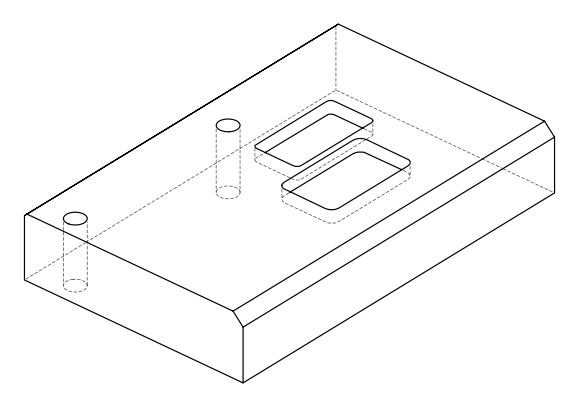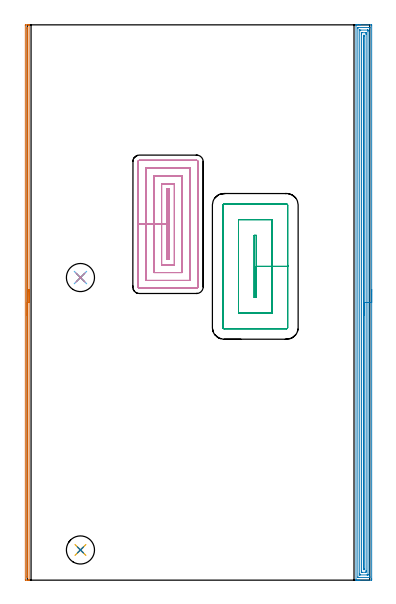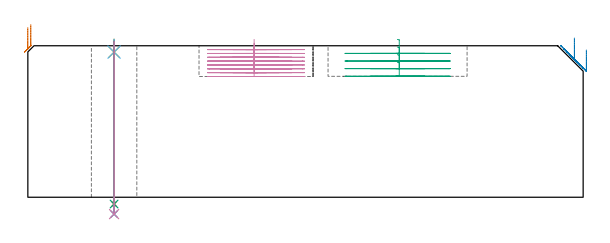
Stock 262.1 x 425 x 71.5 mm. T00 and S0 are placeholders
(PLAN: 10 operations, 7 tool changes, 47.3 min)
(1 AREA_MILL | FG_CHAMFER_SURFACE | UGT0205_001 | 6.93 min | 1787 mm3)
(2 AREA_MILL_1 | FG_CHAMFER_SURFACE_1 | UGT0205_001 | 17.2 min | 30591 mm3)
(3 MILL_RECTANGULAR_POCKET | POCKET_RECTANGULAR_STRAIGHT | UGT0201_010 | Follow Part, ap 4, ae 75% | 5.27 min | 104375 mm3)
(4 MILL_RECTANGULAR_POCKET_1 | POCKET_RECTANGULAR_STRAIGHT_1 | UGT0201_126 | Follow Part, ap 2, ae 75% | 16.53 min | 82347 mm3)
(5 SPOT_DRILL | STEP1HOLE | NXT0321_9005460120000 | 0.05 min | 169 mm3)
(6 SPOT_DRILL_1 | STEP1HOLE_1 | NXT0321_9005460120000 | 0.05 min | 178 mm3)
(7 DRILL_THROUGH_HOLE_INTO_CENTER | STEP1HOLE | NXT0301_065 | 0.31 min | 4792 mm3)
(8 DRILL_TO_ENLARGE_THROUGH_HOLE | STEP1HOLE | UGT0301_052 | 0.33 min | 20956 mm3)
(9 DRILL_THROUGH_HOLE_INTO_CENTER_1 | STEP1HOLE_1 | NXT0301_065 | 0.31 min | 4787 mm3)
(10 DRILL_TO_ENLARGE_THROUGH_HOLE_1 | STEP1HOLE_1 | UGT0301_052 | 0.33 min | 20959 mm3)
(TOOL UGT0205_001 | Chamfer Mill 20 x 3 x 45 deg. | D20 FL50 Z2)
(TOOL UGT0201_010 | End Mill 16 mm | D16 FL22 Z2)
(TOOL UGT0201_126 | Carbide End Mill 8.0 | D8 FL15 Z4)
(TOOL NXT0321_9005460120000 | NC Spot Drill, 142deg, 12mm, Carbide, Uncoated | D12 PA142 FL30 Z2)
(TOOL NXT0301_065 | Carbide Drill 9.4mm [860.1-0940-075A1-MM 2214] | D9.4 PA140 FL98 Z2)
(TOOL UGT0301_052 | Twist Drill 21.5 mm | D21.5 PA118 FL150 Z2)
(OP 1 AREA_MILL)
G17 G21 G94 G90
T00 M6
G54
G17 G0 G90 X1.4 Y222.5 S1061 M3
G43 Z81.5 H0
G94 G1 Y222.462 Z80.628 F250.
Y222.348 Z79.763
Y222.159 Z78.912
Y221.897 Z78.08
Y221.563 Z77.274
Y221.16 Z76.5
Y220.692 Z75.764
Y220.16 Z75.072
Y219.571 Z74.429
Y218.928 Z73.839
Y218.236 Z73.308
Y217.5 Z72.84
Y216.726 Z72.437
Y215.92 Z72.103
Y215.088 Z71.841
Y214.237 Z71.652
Y213.372 Z71.538
Y212.5 Z71.5
Y0.18
X1.397 Y0.01 Z71.488
X1.355 Y0.006 Z71.446
X0.949 Y0. Z71.048
X0.666 Z70.765
X-0.05 Z70.045
X-1.297 Z68.8
X-1.491 Y0.002 Z68.605
X-1.5 Y0.462 Z68.6
Y424.373
X-1.499 Y424.539 Z68.601
X-1.491 Y424.998 Z68.605
X-1.297 Y425. Z68.8
X-0.05 Z70.045
X0.666 Z70.765
X0.949 Z71.048
X1.355 Y424.994 Z71.446
X1.397 Y424.99 Z71.488
X1.4 Y424.82 Z71.5
Y212.5
X-0.014 Z70.086
X-0.015 Y2.415 Z70.085
X-0.017 Y2.381 Z70.083
X-0.05 Y2.076 Z70.05
X-0.083 Y2.415 Z70.017
X-0.085 Y2.45 Z70.015
Y422.585
X-0.083 Y422.619 Z70.017
X-0.05 Y422.924 Z70.05
X-0.017 Y422.585 Z70.083
X-0.015 Y422.55 Z70.085
X-0.014 Y212.5 Z70.086
Y211.628 Z70.124
Y210.764 Z70.238
Y209.912 Z70.426
Y209.08 Z70.689
Y208.274 Z71.023
Y207.5 Z71.425
Y206.764 Z71.894
Y206.072 Z72.425
Y205.429 Z73.015
Y204.84 Z73.658
Y204.308 Z74.35
Y203.84 Z75.086
Y203.437 Z75.859
Y203.103 Z76.665
Y202.841 Z77.497
Y202.652 Z78.349
Y202.538 Z79.214
Y202.5 Z80.086
G0 Z81.5
M5
M2
(OP 2 AREA_MILL_1)
G17 G21 G94 G90
T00 M6
G54
G17 G0 G90 X263.6 Y222.5 S1061 M3
G43 Z81.5 H0
Z69.5
G94 G1 Y222.462 Z68.628 F250.
Y222.348 Z67.763
Y222.159 Z66.912
Y221.897 Z66.08
Y221.563 Z65.274
Y221.16 Z64.5
Y220.692 Z63.764
Y220.16 Z63.072
Y219.571 Z62.429
Y218.928 Z61.84
Y218.236 Z61.308
Y217.5 Z60.84
Y216.726 Z60.437
Y215.92 Z60.103
Y215.088 Z59.841
Y214.236 Z59.652
Y213.372 Z59.538
Y212.5 Z59.5
Y1.185
X263.599 Y0.627 Z59.501
X263.597 Y0.294 Z59.502
X263.594 Y0.01 Z59.504
X263.272 Y0. Z59.825
X254.546 Z68.549
X254.024 Z69.073
X253.673 Z69.423
X253.152 Z69.944
X252.801 Z70.294
X251.864 Z71.236
X251.732 Z71.36
X251.648 Z71.443
X251.603 Y0.009 Z71.488
X251.6 Y0.18 Z71.5
Y424.82
X251.602 Y424.99 Z71.489
X251.729 Y424.997 Z71.363
X251.864 Y425. Z71.236
X252.098 Z71.001
X252.801 Z70.294
X254.024 Z69.073
X254.546 Z68.549
X255.158 Z67.938
X263.272 Z59.825
X263.537 Y424.996 Z59.561
X263.592 Y424.99 Z59.505
X263.599 Y424.932 Z59.499
X263.6 Y424.373 Z59.5
Y212.5
X262.186 Z60.914
X262.185 Y2.634 Z60.915
X262.183 Y2.415 Z60.917
X262.179 Y2.078 Z60.921
X262.169 Y2.01 Z60.931
X262.067 Y2.005 Z61.033
X261.931 Y2.001 Z61.169
X253.673 Y2. Z69.427
X253.204 Y2.001 Z69.896
X253.058 Y2.007 Z70.042
X253.03 Y2.009 Z70.07
X253.021 Y2.059 Z70.079
X253.017 Y2.193 Z70.083
X253.015 Y2.415 Z70.085
Y422.366
X253.017 Y422.585 Z70.083
X253.021 Y422.922 Z70.079
X253.031 Y422.99 Z70.069
X253.133 Y422.995 Z69.967
X253.269 Y422.999 Z69.831
X261.527 Y423. Z61.573
X261.996 Y422.999 Z61.104
X262.142 Y422.993 Z60.958
X262.17 Y422.991 Z60.93
X262.179 Y422.941 Z60.921
X262.183 Y422.807 Z60.917
X262.185 Y422.585 Z60.915
X262.186 Y212.5 Z60.914
X260.772 Z62.328
X260.771 Y4.203 Z62.329
Y4.083
X260.768 Y4.043 Z62.332
X260.765 Y4.017 Z62.335
X260.752 Y4.01 Z62.348
X260.654 Y4.007 Z62.446
X259.979 Y4. Z63.121
X254.743 Z68.357
X254.546 Y4.003 Z68.554
X254.48 Y4.007 Z68.62
X254.435 Y4.012 Z68.665
X254.432 Y4.083 Z68.668
X254.43 Y4.203 Z68.67
X254.429 Y4.323 Z68.671
X254.428 Y5.097 Z68.672
X254.429 Y420.797 Z68.671
Y420.917
X254.432 Y420.957 Z68.668
X254.435 Y420.983 Z68.665
X254.448 Y420.99 Z68.652
X254.546 Y420.993 Z68.554
X255.221 Y421. Z67.879
X260.457 Z62.643
X260.654 Y420.997 Z62.446
X260.72 Y420.993 Z62.38
X260.765 Y420.988 Z62.335
X260.768 Y420.917 Z62.332
X260.77 Y420.797 Z62.33
X260.771 Y420.677 Z62.329
X260.772 Y419.903 Z62.328
Y212.5
X259.357 Z63.743
Y7.319
X259.355 Y6.885 Z63.745
X259.351 Y6.432 Z63.749
X259.334 Y6.01 Z63.766
X258.9 Y6. Z64.2
X256.282 Z66.818
X255.869 Y6.01 Z67.231
X255.85 Y6.146 Z67.25
X255.845 Y6.448 Z67.255
X255.843 Y6.885 Z67.257
Y7.344
Y417.681
X255.845 Y418.115 Z67.255
X255.849 Y418.568 Z67.251
X255.866 Y418.99 Z67.234
X256.3 Y419. Z66.8
X258.918 Z64.182
X259.331 Y418.99 Z63.769
X259.35 Y418.854 Z63.75
X259.355 Y418.552 Z63.745
X259.357 Y418.115 Z63.743
Y417.656
Y212.5
X257.943 Z65.157
Y8.601
X257.941 Y8.237 Z65.159
X257.938 Y8.057 Z65.162
X257.937 Y8.019 Z65.163
X257.898 Y8.01 Z65.202
X257.816 Y8.004 Z65.284
X257.327 Y8.008 Z65.773
X257.273 Y8.01 Z65.827
X257.264 Y8.075 Z65.836
X257.261 Y8.241 Z65.839
X257.257 Y8.577 Z65.843
Y416.679
X257.259 Y416.855 Z65.841
X257.261 Y416.942 Z65.839
X257.264 Y416.981 Z65.836
X257.274 Y416.99 Z65.826
X257.384 Y416.996 Z65.716
X257.873 Y416.992 Z65.227
X257.927 Y416.99 Z65.173
X257.936 Y416.925 Z65.164
X257.939 Y416.759 Z65.161
X257.943 Y416.423 Z65.157
Y212.5
Y211.628 Z65.195
Y210.764 Z65.309
Y209.912 Z65.498
Y209.08 Z65.76
Y208.274 Z66.094
Y207.5 Z66.497
Y206.764 Z66.965
Y206.072 Z67.496
Y205.429 Z68.086
Y204.84 Z68.729
Y204.308 Z69.421
Y203.84 Z70.157
Y203.437 Z70.931
Y203.103 Z71.737
Y202.841 Z72.569
Y202.652 Z73.42
Y202.538 Z74.285
Y202.5 Z75.157
G0 Z81.5
M5
M2
(OP 3 MILL_RECTANGULAR_POCKET)
G17 G21 G94 G90
T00 M6
G54
G17 G0 G90 X174.419 Y216.4 S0 M3
G43 Z81.5 H0
Z74.5
G94 G1 X175.3 Z74.264 F250.
Y240.15 Z67.9
Y263.9 F500.
X173.7
Y216.4
X175.3
Y240.15
X187.3
Y275.9
X161.7
Y204.4
X187.3
Y240.15
X199.3
Y287.
G3 X198.4 Y287.9 R0.9
G1 X150.6
G3 X149.7 Y287. R0.9
G1 Y193.3
G3 X150.6 Y192.4 R0.9
G1 X198.4
G3 X199.3 Y193.3 R0.9
G1 Y240.15
Y241.15
G0 X174.419 Y216.4 Z70.9
G1 X175.3 Z70.664 F250.
Y240.15 Z64.3
Y263.9 F500.
X173.7
Y216.4
X175.3
Y240.15
X187.3
Y275.9
X161.7
Y204.4
X187.3
Y240.15
X199.3
Y287.
G3 X198.4 Y287.9 R0.9
G1 X150.6
G3 X149.7 Y287. R0.9
G1 Y193.3
G3 X150.6 Y192.4 R0.9
G1 X198.4
G3 X199.3 Y193.3 R0.9
G1 Y240.15
Y241.15
G0 X174.419 Y216.4 Z67.3
G1 X175.3 Z67.064 F250.
Y240.15 Z60.7
Y263.9 F500.
X173.7
Y216.4
X175.3
Y240.15
X187.3
Y275.9
X161.7
Y204.4
X187.3
Y240.15
X199.3
Y287.
G3 X198.4 Y287.9 R0.9
G1 X150.6
G3 X149.7 Y287. R0.9
G1 Y193.3
G3 X150.6 Y192.4 R0.9
G1 X198.4
G3 X199.3 Y193.3 R0.9
G1 Y240.15
Y241.15
G0 X174.419 Y216.4 Z63.7
G1 X175.3 Z63.464 F250.
Y240.15 Z57.1
Y263.9 F500.
X173.7
Y216.4
X175.3
Y240.15
X187.3
Y275.9
X161.7
Y204.4
X187.3
Y240.15
X199.3
Y287.
G3 X198.4 Y287.9 R0.9
G1 X150.6
G3 X149.7 Y287. R0.9
G1 Y193.3
G3 X150.6 Y192.4 R0.9
G1 X198.4
G3 X199.3 Y193.3 R0.9
G1 Y240.15
Y241.15
G0 Z81.5
M5
M2
(OP 4 MILL_RECTANGULAR_POCKET_1)
G17 G21 G94 G90
T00 M6
G54
G17 G0 G90 X106.8 Y290.31 S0 M3
G43 Z81.5 H0
Z74.5
G94 G1 Y272.35 Z69.687 F250.
Y245.4 F500.
X108.6
Y299.3
X106.8
Y272.35
X102.8
Y241.4
X112.6
Y303.3
X102.8
Y272.35
X96.8
Y235.4
X118.6
Y309.3
X96.8
Y272.35
X90.8
Y229.4
X124.6
Y315.3
X90.8
Y272.35
X84.8
Y224.3
G3 X85.7 Y223.4 R0.9
G1 X129.7
G3 X130.6 Y224.3 R0.9
G1 Y320.4
G3 X129.7 Y321.3 R0.9
G1 X85.7
G3 X84.8 Y320.4 R0.9
G1 Y272.35
Y271.35
G0 X106.8 Y290.31 Z72.687
G1 Y272.35 Z67.875 F250.
Y245.4 F500.
X108.6
Y299.3
X106.8
Y272.35
X102.8
Y241.4
X112.6
Y303.3
X102.8
Y272.35
X96.8
Y235.4
X118.6
Y309.3
X96.8
Y272.35
X90.8
Y229.4
X124.6
Y315.3
X90.8
Y272.35
X84.8
Y224.3
G3 X85.7 Y223.4 R0.9
G1 X129.7
G3 X130.6 Y224.3 R0.9
G1 Y320.4
G3 X129.7 Y321.3 R0.9
G1 X85.7
G3 X84.8 Y320.4 R0.9
G1 Y272.35
Y271.35
G0 X106.8 Y290.31 Z70.875
G1 Y272.35 Z66.062 F250.
Y245.4 F500.
X108.6
Y299.3
X106.8
Y272.35
X102.8
Y241.4
X112.6
Y303.3
X102.8
Y272.35
X96.8
Y235.4
X118.6
Y309.3
X96.8
Y272.35
X90.8
Y229.4
X124.6
Y315.3
X90.8
Y272.35
X84.8
Y224.3
G3 X85.7 Y223.4 R0.9
G1 X129.7
G3 X130.6 Y224.3 R0.9
G1 Y320.4
G3 X129.7 Y321.3 R0.9
G1 X85.7
G3 X84.8 Y320.4 R0.9
G1 Y272.35
Y271.35
G0 X106.8 Y290.31 Z69.062
G1 Y272.35 Z64.25 F250.
Y245.4 F500.
X108.6
Y299.3
X106.8
Y272.35
X102.8
Y241.4
X112.6
Y303.3
X102.8
Y272.35
X96.8
Y235.4
X118.6
Y309.3
X96.8
Y272.35
X90.8
Y229.4
X124.6
Y315.3
X90.8
Y272.35
X84.8
Y224.3
G3 X85.7 Y223.4 R0.9
G1 X129.7
G3 X130.6 Y224.3 R0.9
G1 Y320.4
G3 X129.7 Y321.3 R0.9
G1 X85.7
G3 X84.8 Y320.4 R0.9
G1 Y272.35
Y271.35
G0 X106.8 Y290.31 Z67.25
G1 Y272.35 Z62.437 F250.
Y245.4 F500.
X108.6
Y299.3
X106.8
Y272.35
X102.8
Y241.4
X112.6
Y303.3
X102.8
Y272.35
X96.8
Y235.4
X118.6
Y309.3
X96.8
Y272.35
X90.8
Y229.4
X124.6
Y315.3
X90.8
Y272.35
X84.8
Y224.3
G3 X85.7 Y223.4 R0.9
G1 X129.7
G3 X130.6 Y224.3 R0.9
G1 Y320.4
G3 X129.7 Y321.3 R0.9
G1 X85.7
G3 X84.8 Y320.4 R0.9
G1 Y272.35
Y271.35
G0 X106.8 Y290.31 Z65.437
G1 Y272.35 Z60.625 F250.
Y245.4 F500.
X108.6
Y299.3
X106.8
Y272.35
X102.8
Y241.4
X112.6
Y303.3
X102.8
Y272.35
X96.8
Y235.4
X118.6
Y309.3
X96.8
Y272.35
X90.8
Y229.4
X124.6
Y315.3
X90.8
Y272.35
X84.8
Y224.3
G3 X85.7 Y223.4 R0.9
G1 X129.7
G3 X130.6 Y224.3 R0.9
G1 Y320.4
G3 X129.7 Y321.3 R0.9
G1 X85.7
G3 X84.8 Y320.4 R0.9
G1 Y272.35
Y271.35
G0 X106.8 Y290.31 Z63.625
G1 Y272.35 Z58.812 F250.
Y245.4 F500.
X108.6
Y299.3
X106.8
Y272.35
X102.8
Y241.4
X112.6
Y303.3
X102.8
Y272.35
X96.8
Y235.4
X118.6
Y309.3
X96.8
Y272.35
X90.8
Y229.4
X124.6
Y315.3
X90.8
Y272.35
X84.8
Y224.3
G3 X85.7 Y223.4 R0.9
G1 X129.7
G3 X130.6 Y224.3 R0.9
G1 Y320.4
G3 X129.7 Y321.3 R0.9
G1 X85.7
G3 X84.8 Y320.4 R0.9
G1 Y272.35
Y271.35
G0 X106.8 Y290.31 Z61.812
G1 Y272.35 Z57. F250.
Y245.4 F500.
X108.6
Y299.3
X106.8
Y272.35
X102.8
Y241.4
X112.6
Y303.3
X102.8
Y272.35
X96.8
Y235.4
X118.6
Y309.3
X96.8
Y272.35
X90.8
Y229.4
X124.6
Y315.3
X90.8
Y272.35
X84.8
Y224.3
G3 X85.7 Y223.4 R0.9
G1 X129.7
G3 X130.6 Y224.3 R0.9
G1 Y320.4
G3 X129.7 Y321.3 R0.9
G1 X85.7
G3 X84.8 Y320.4 R0.9
G1 Y272.35
Y271.35
G0 Z81.5
M5
M2
(OP 5 SPOT_DRILL)
G17 G21 G94 G90
T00 M6
G54
G17 G0 G90 X40.7 Y23.1 S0 M3
G43 Z81.5 H0
G94 G81 G98 Z68.5 F250. R74.5
G80
M5
M2
(OP 6 SPOT_DRILL_1)
G17 G21 G94 G90
T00 M6
G54
G17 G0 G90 X40.7 Y231.6 S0 M3
G43 Z81.5 H0
G94 G81 G98 Z68.5 F250. R74.5
G80
M5
M2
(OP 7 DRILL_THROUGH_HOLE_INTO_CENTER)
G17 G21 G94 G90
T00 M6
G54
G17 G0 G90 X40.7 Y23.1 S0 M3
G43 Z81.5 H1
G94 G73 G98 Z-3.211 F250. Q9.339 R73.5
G80
M5
M2
(OP 8 DRILL_TO_ENLARGE_THROUGH_HOLE)
G17 G21 G94 G90
T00 M6
G54
G17 G0 G90 X40.7 Y23.1 S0 M3
G43 Z81.5 H0
G94 G73 G98 Z-7.959 F250. Q19.865 R73.5
G80
M5
M2
(OP 9 DRILL_THROUGH_HOLE_INTO_CENTER_1)
G17 G21 G94 G90
T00 M6
G54
G17 G0 G90 X40.7 Y231.6 S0 M3
G43 Z81.5 H1
G94 G73 G98 Z-3.211 F250. Q9.339 R73.5
G80
M5
M2
(OP 10 DRILL_TO_ENLARGE_THROUGH_HOLE_1)
G17 G21 G94 G90
T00 M6
G54
G17 G0 G90 X40.7 Y231.6 S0 M3
G43 Z81.5 H0
G94 G73 G98 Z-7.959 F250. Q19.865 R73.5
G80
M5
M2
